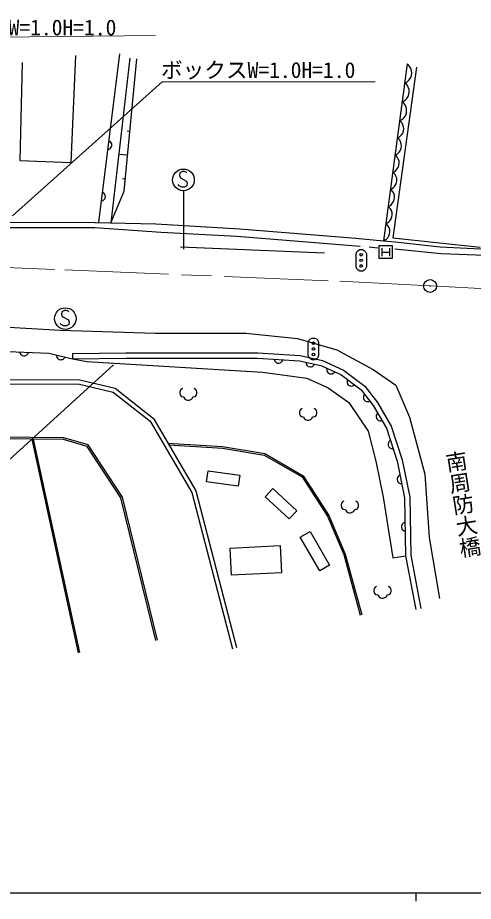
# Model space of a CAD drawing. Units: millimetres, scale not verified. Extents: x 40000 to 680000, y 20000 to 380000.
# Drawn here: x 321962 to 374648, y 204000 to 306142 of the extents above; entities that cross this region are included whole.
import ezdxf
from ezdxf.enums import TextEntityAlignment as Align

# ---------------------------------------------------------------- set-up
doc = ezdxf.new("R2010")
doc.units = ezdxf.units.MM
doc.header["$LTSCALE"] = 1000
doc.linetypes.add('CHAIN', pattern=[18.5, 12, -1.5, 3.5, -1.5])
for name, color, linetype, lineweight in [('M-BGD', 7, 'Continuous', 25), ('M-BGD-EXST', 7, 'Continuous', 25), ('M-BMK', 2, 'CHAIN', 13), ('M-BMK-SRVR', 3, 'Continuous', 25), ('M-STR-HTXT', 7, 'Continuous', 13), ('M-STR-STRC', 7, 'Continuous', 25), ('M-TTL-BAND', 7, 'Continuous', 25)]:
    doc.layers.add(name, color=color, linetype=linetype, lineweight=lineweight)
doc.styles.add('@ＭＳ ゴシック', font='')
doc.styles.add('ＭＳ ゴシック', font='')
doc.styles.get('@ＭＳ ゴシック').set_extended_font_data('@MS Gothic')
doc.styles.get('ＭＳ ゴシック').set_extended_font_data('MS Gothic')

msp = doc.modelspace()

# ---------------------------------------------------------------- linework, layer by layer
at = {"layer": 'M-BGD'}
for p, q in [((328145, 289382), (328694, 301760)), ((333750, 301972), (331312, 282465)), ((334923, 301446), (332749, 282428)), ((334274, 286090), (335724, 301403)), ((322496, 300970), (322207, 289628)), ((367000, 300793), (364255, 280352)), ((368083, 300435), (365335, 280695)), ((367199, 300623), (366999, 300783)), ((367313, 300474), (367199, 300623)), ((367420, 300282), (367313, 300474)), ((367410, 299218), (367489, 299474)), ((367516, 300003), (367420, 300282)), ((367489, 299474), (367524, 299736)), ((367524, 299736), (367516, 300003)), ((366706, 298603), (366942, 298704)), ((366907, 298442), (366706, 298603)), ((367020, 298294), (366907, 298442)), ((366942, 298704), (367090, 298817)), ((367127, 298102), (367020, 298294)), ((367090, 298817), (367244, 298974)), ((367244, 298974), (367410, 299218)), ((367117, 297038), (367196, 297294)), ((367223, 297823), (367127, 298102)), ((367196, 297294), (367231, 297555)), ((367231, 297555), (367223, 297823)), ((366413, 296422), (366649, 296524)), ((366614, 296262), (366413, 296422)), ((366727, 296114), (366614, 296262)), ((366649, 296524), (366797, 296637)), ((366797, 296637), (366952, 296794)), ((366952, 296794), (367117, 297038)), ((366834, 295922), (366727, 296114)), ((366930, 295642), (366834, 295922)), ((366903, 295113), (366939, 295375)), ((366939, 295375), (366930, 295642)), ((366301, 294082), (366119, 294227)), ((366120, 294242), (366356, 294343)), ((366356, 294343), (366504, 294456)), ((366504, 294456), (366659, 294613)), ((366659, 294613), (366825, 294857)), ((366825, 294857), (366903, 295113)), ((366404, 293947), (366301, 294082)), ((366501, 293772), (366404, 293947)), ((366588, 293518), (366501, 293772)), ((366564, 293037), (366596, 293275)), ((366596, 293275), (366588, 293518)), ((334928, 293003), (334640, 293030)), ((365852, 292245), (366067, 292337)), ((366035, 292099), (365852, 292245)), ((366067, 292337), (366201, 292440)), ((366201, 292440), (366342, 292583)), ((366342, 292583), (366493, 292805)), ((366493, 292805), (366564, 293037)), ((332605, 291847), (332491, 291901)), ((332697, 291775), (332605, 291847)), ((332784, 291663), (332697, 291775)), ((332709, 291068), (332781, 291159)), ((332781, 291159), (332836, 291273)), ((332831, 291556), (332784, 291663)), ((332856, 291432), (332831, 291556)), ((332836, 291273), (332856, 291432)), ((366138, 291964), (366035, 292099)), ((366235, 291790), (366138, 291964)), ((366322, 291536), (366235, 291790)), ((366298, 291055), (366330, 291293)), ((366330, 291293), (366322, 291536)), ((332367, 290909), (332491, 290934)), ((332491, 290934), (332598, 290981)), ((332598, 290981), (332709, 291068)), ((334667, 290238), (333649, 290334)), ((365586, 290263), (365800, 290355)), ((365768, 290117), (365586, 290263)), ((365871, 289982), (365768, 290117)), ((365800, 290355), (365935, 290458)), ((365935, 290458), (366076, 290601)), ((366076, 290601), (366226, 290823)), ((366226, 290823), (366298, 291055)), ((322207, 289628), (328145, 289382)), ((365969, 289808), (365871, 289982)), ((365960, 288840), (366032, 289073)), ((366056, 289554), (365969, 289808)), ((366032, 289073), (366064, 289311)), ((366064, 289311), (366056, 289554)), ((365320, 288281), (365534, 288373)), ((365502, 288135), (365320, 288281)), ((365605, 288000), (365502, 288135)), ((365534, 288373), (365669, 288476)), ((365669, 288476), (365809, 288618)), ((365809, 288618), (365960, 288840)), ((334405, 287473), (334083, 287503)), ((365703, 287826), (365605, 288000)), ((365694, 286858), (365766, 287091)), ((365790, 287572), (365703, 287826)), ((365766, 287091), (365798, 287328)), ((365798, 287328), (365790, 287572)), ((332740, 282428), (334274, 286090)), ((365054, 286298), (365268, 286391)), ((365236, 286153), (365054, 286298)), ((365339, 286018), (365236, 286153)), ((365268, 286391), (365403, 286494)), ((365437, 285843), (365339, 286018)), ((365403, 286494), (365543, 286636)), ((365543, 286636), (365694, 286858)), ((331860, 285887), (331746, 285941)), ((331746, 284974), (331853, 285021)), ((331853, 285021), (331964, 285108)), ((331952, 285815), (331860, 285887)), ((332039, 285703), (331952, 285815)), ((331964, 285108), (332036, 285199)), ((332036, 285199), (332091, 285313)), ((332086, 285596), (332039, 285703)), ((332111, 285472), (332086, 285596)), ((332091, 285313), (332111, 285472)), ((365428, 284876), (365499, 285108)), ((365524, 285589), (365437, 285843)), ((365499, 285108), (365531, 285346)), ((365531, 285346), (365524, 285589)), ((331622, 284949), (331746, 284974)), ((364788, 284316), (365002, 284408)), ((364970, 284171), (364788, 284316)), ((365073, 284036), (364970, 284171)), ((365002, 284408), (365137, 284511)), ((365171, 283861), (365073, 284036)), ((365137, 284511), (365277, 284654)), ((365277, 284654), (365428, 284876)), ((365162, 282894), (365233, 283126)), ((365258, 283607), (365171, 283861)), ((365233, 283126), (365265, 283364)), ((365265, 283364), (365258, 283607)), ((320741, 282495), (330876, 282476)), ((330916, 282475), (337932, 282296)), ((337932, 282296), (347660, 281721)), ((364522, 282334), (364736, 282426)), ((364704, 282188), (364522, 282334)), ((364807, 282053), (364704, 282188)), ((364736, 282426), (364871, 282529)), ((364904, 281879), (364807, 282053)), ((364871, 282529), (365011, 282672)), ((365011, 282672), (365162, 282894)), ((320741, 281895), (330875, 281876)), ((330875, 281876), (338572, 281350)), ((338572, 281350), (347315, 280890)), ((347315, 280890), (361556, 279735)), ((347660, 281721), (361059, 280641)), ((364745, 280690), (364896, 280911)), ((364896, 280911), (364967, 281144)), ((364991, 281625), (364904, 281879)), ((364967, 281144), (364999, 281382)), ((364999, 281382), (364991, 281625)), ((361059, 280641), (364255, 280352)), ((364255, 280352), (364470, 280444)), ((364255, 280352), (365624, 280249)), ((364470, 280444), (364604, 280547)), ((364604, 280547), (364745, 280690)), ((365335, 280695), (375446, 279615)), ((365624, 280249), (370826, 279660)), ((362609, 279641), (363617, 279536)), ((365567, 279433), (370935, 278896)), ((370826, 279660), (388742, 278729)), ((370935, 278896), (388727, 278129)), ((319863, 267588), (325569, 267343)), ((322217, 267487), (322252, 267365)), ((322252, 267365), (322307, 267263)), ((322307, 267263), (322403, 267159)), ((322403, 267159), (322500, 267094)), ((322500, 267094), (322618, 267049)), ((322618, 267049), (322778, 267042)), ((322778, 267042), (322900, 267077)), ((322900, 267077), (323002, 267133)), ((323002, 267133), (323106, 267228)), ((323106, 267228), (323171, 267326)), ((323171, 267326), (323216, 267444)), ((325569, 267343), (328305, 266711)), ((326450, 267139), (326462, 267013)), ((326462, 267013), (326498, 266902)), ((326498, 266902), (326573, 266782)), ((326573, 266782), (326657, 266701)), ((326657, 266701), (326764, 266635)), ((326764, 266635), (326920, 266599)), ((326920, 266599), (327046, 266611)), ((327046, 266611), (327157, 266647)), ((327157, 266647), (327277, 266722)), ((327277, 266722), (327358, 266806)), ((327358, 266806), (327424, 266914)), ((328298, 267311), (334484, 267386)), ((328298, 267311), (328305, 266711)), ((328305, 266711), (334488, 266786)), ((328305, 266711), (329961, 266404)), ((328305, 266711), (329961, 266404)), ((334484, 267386), (349722, 267386)), ((334488, 266786), (349703, 266786)), ((349703, 266786), (354550, 266479)), ((349722, 267386), (354635, 267075)), ((351628, 266664), (351660, 266542)), ((352578, 266483), (352626, 266601)), ((354635, 267075), (357194, 266499)), ((329961, 266404), (350269, 265177)), ((351660, 266542), (351713, 266438)), ((351713, 266438), (351807, 266332)), ((351807, 266332), (351903, 266266)), ((351903, 266266), (352020, 266218)), ((352020, 266218), (352180, 266208)), ((352180, 266208), (352302, 266240)), ((352302, 266240), (352406, 266294)), ((352406, 266294), (352512, 266387)), ((352512, 266387), (352578, 266483)), ((354550, 266479), (357004, 265927)), ((355289, 266313), (355302, 266187)), ((355302, 266187), (355338, 266076)), ((355338, 266076), (355414, 265956)), ((355414, 265956), (355498, 265876)), ((355498, 265876), (355607, 265811)), ((355607, 265811), (355763, 265775)), ((355763, 265775), (355889, 265788)), ((355889, 265788), (355999, 265825)), ((355999, 265825), (356119, 265900)), ((356119, 265900), (356199, 265985)), ((356199, 265985), (356265, 266093)), ((357004, 265927), (359335, 264884)), ((357194, 266499), (359644, 265403)), ((357713, 265609), (357701, 265484)), ((350269, 265177), (355391, 264465)), ((357701, 265484), (357715, 265368)), ((357715, 265368), (357765, 265236)), ((357765, 265236), (357832, 265140)), ((357832, 265140), (357925, 265055)), ((357925, 265055), (358071, 264989)), ((358071, 264989), (358197, 264977)), ((358197, 264977), (358313, 264991)), ((358313, 264991), (358445, 265041)), ((358445, 265041), (358541, 265108)), ((358541, 265108), (358626, 265201)), ((359335, 264884), (361667, 263105)), ((359644, 265403), (362090, 263536)), ((255548, 263983), (329110, 263780)), ((255549, 264483), (329168, 264280)), ((329110, 263780), (333001, 262872)), ((329168, 264280), (333223, 263334)), ((355391, 264465), (357845, 263361)), ((360063, 264178), (360050, 264062)), ((360050, 264062), (360068, 263922)), ((360104, 264297), (360063, 264178)), ((360068, 263922), (360111, 263813)), ((360111, 263813), (360183, 263709)), ((360183, 263709), (360310, 263612)), ((360310, 263612), (360429, 263571)), ((360429, 263571), (360545, 263558)), ((360545, 263558), (360686, 263577)), ((360686, 263577), (360794, 263620)), ((360794, 263620), (360898, 263691)), ((362090, 263536), (363575, 261664)), ((333001, 262872), (337299, 259486)), ((333223, 263334), (337683, 259820)), ((340736, 263030), (340696, 262870)), ((340696, 262870), (340696, 262710)), ((340696, 262710), (340736, 262550)), ((340856, 263190), (340736, 263030)), ((340736, 262550), (340816, 262430)), ((341016, 263270), (340856, 263190)), ((342536, 263190), (342376, 263270)), ((342656, 263030), (342536, 263190)), ((342576, 262430), (342656, 262550)), ((342696, 262870), (342656, 263030)), ((342656, 262550), (342696, 262710)), ((342696, 262710), (342696, 262870)), ((357845, 263361), (360237, 261643)), ((361667, 263105), (363078, 261325)), ((362062, 262607), (361992, 262501)), ((340816, 262430), (340936, 262350)), ((340936, 262350), (341096, 262310)), ((341096, 262310), (341176, 262310)), ((341176, 262310), (341216, 262190)), ((341216, 262190), (341296, 262070)), ((341296, 262070), (341456, 261950)), ((341456, 261950), (341616, 261910)), ((341616, 261910), (341776, 261910)), ((341776, 261910), (341896, 261950)), ((341896, 261950), (342056, 262030)), ((342056, 262030), (342136, 262110)), ((342136, 262110), (342176, 262190)), ((342176, 262190), (342216, 262310)), ((342216, 262310), (342296, 262310)), ((342296, 262310), (342456, 262350)), ((342456, 262350), (342576, 262430)), ((360237, 261643), (362507, 258330)), ((361951, 262392), (361935, 262251)), ((361935, 262251), (361950, 262136)), ((361950, 262136), (361993, 262017)), ((361992, 262501), (361951, 262392)), ((361993, 262017), (362093, 261891)), ((362093, 261891), (362199, 261822)), ((362199, 261822), (362308, 261781)), ((362308, 261781), (362448, 261765)), ((362448, 261765), (362564, 261780)), ((362564, 261780), (362683, 261823)), ((363575, 261664), (365163, 258933)), ((354586, 260721), (354546, 260561)), ((354546, 260561), (354546, 260401)), ((354706, 260881), (354586, 260721)), ((354866, 260961), (354706, 260881)), ((356386, 260881), (356226, 260961)), ((356506, 260721), (356386, 260881)), ((356546, 260561), (356506, 260721)), ((356546, 260401), (356546, 260561)), ((363078, 261325), (364612, 258687)), ((337299, 259486), (342082, 251248)), ((337683, 259820), (342549, 251440)), ((354546, 260401), (354586, 260241)), ((354586, 260241), (354666, 260121)), ((354666, 260121), (354786, 260041)), ((354786, 260041), (354946, 260001)), ((354946, 260001), (355026, 260001)), ((355026, 260001), (355066, 259881)), ((355066, 259881), (355146, 259761)), ((355146, 259761), (355306, 259641)), ((355306, 259641), (355466, 259601)), ((355466, 259601), (355626, 259601)), ((355626, 259601), (355746, 259641)), ((355746, 259641), (355906, 259721)), ((355906, 259721), (355986, 259801)), ((355986, 259801), (356026, 259881)), ((356026, 259881), (356066, 260001)), ((356066, 260001), (356146, 260001)), ((356146, 260001), (356306, 260041)), ((356306, 260041), (356426, 260121)), ((356426, 260121), (356506, 260241)), ((356506, 260241), (356546, 260401)), ((363417, 260105), (363416, 259988)), ((363416, 259988), (363441, 259864)), ((363453, 260242), (363417, 260105)), ((363441, 259864), (363522, 259726)), ((363510, 260344), (363453, 260242)), ((363593, 260439), (363510, 260344)), ((363522, 259726), (363617, 259642)), ((363617, 259642), (363719, 259586)), ((363719, 259586), (363856, 259550)), ((363856, 259550), (363972, 259548)), ((363972, 259548), (364096, 259574)), ((364612, 258687), (365832, 254889)), ((365163, 258933), (366414, 255041)), ((327276, 257387), (255002, 257993)), ((327306, 257587), (255004, 258193)), ((323597, 257418), (328954, 232735)), ((329150, 232778), (323802, 257416)), ((330106, 256747), (327306, 257587)), ((362507, 258330), (363366, 254895)), ((329979, 256576), (327276, 257387)), ((333899, 250629), (329979, 256576)), ((334085, 250710), (330106, 256747)), ((339337, 256971), (345657, 256576)), ((339458, 256763), (345634, 256377)), ((345634, 256377), (350454, 255574)), ((345657, 256576), (350523, 255765)), ((364799, 256862), (364798, 256736)), ((364798, 256736), (364847, 256583)), ((364826, 256976), (364799, 256862)), ((364890, 257101), (364826, 256976)), ((364847, 256583), (364921, 256481)), ((364967, 257189), (364890, 257101)), ((364921, 256481), (365009, 256404)), ((365069, 257264), (364967, 257189)), ((365009, 256404), (365135, 256340)), ((350454, 255574), (354841, 253048)), ((350523, 255765), (354983, 253197)), ((365135, 256340), (365248, 256313)), ((365248, 256313), (365375, 256312)), ((363366, 254895), (364225, 250723)), ((365832, 254889), (366691, 250655)), ((366414, 255041), (367290, 250721)), ((343806, 252508), (343981, 253758)), ((343981, 253758), (347641, 253246)), ((347466, 251995), (343806, 252508)), ((347641, 253246), (347466, 251995)), ((354841, 253048), (357779, 248508)), ((354983, 253197), (357956, 248602)), ((365850, 252892), (365834, 252767)), ((365834, 252767), (365866, 252610)), ((365889, 253002), (365850, 252892)), ((365866, 252610), (365929, 252500)), ((365967, 253120), (365889, 253002)), ((365929, 252500), (366008, 252414)), ((366053, 253199), (365967, 253120)), ((366008, 252414), (366126, 252336)), ((366162, 253262), (366053, 253199)), ((366126, 252336), (366236, 252297)), ((366236, 252297), (366361, 252282)), ((342549, 251440), (347279, 233329)), ((350575, 250762), (351447, 251709)), ((351447, 251709), (354228, 249147)), ((337953, 234140), (333899, 250629)), ((338148, 234188), (334085, 250710)), ((342082, 251248), (346795, 233203)), ((353357, 248201), (350575, 250762)), ((359692, 250259), (359532, 250179)), ((361212, 250179), (361052, 250259)), ((364225, 250723), (365342, 243698)), ((366691, 250655), (366814, 243944)), ((367290, 250721), (367413, 244005)), ((359412, 250019), (359372, 249859)), ((359372, 249859), (359372, 249699)), ((359372, 249699), (359412, 249539)), ((359532, 250179), (359412, 250019)), ((359412, 249539), (359492, 249419)), ((359492, 249419), (359612, 249339)), ((359612, 249339), (359772, 249299)), ((359772, 249299), (359852, 249299)), ((359852, 249299), (359892, 249179)), ((360852, 249179), (360892, 249299)), ((360892, 249299), (360972, 249299)), ((360972, 249299), (361132, 249339)), ((361132, 249339), (361252, 249419)), ((361332, 250019), (361212, 250179)), ((361252, 249419), (361332, 249539)), ((361372, 249859), (361332, 250019)), ((361332, 249539), (361372, 249699)), ((361372, 249699), (361372, 249859)), ((354228, 249147), (353357, 248201)), ((357779, 248508), (359659, 244076)), ((357956, 248602), (359848, 244142)), ((359892, 249179), (359972, 249059)), ((359972, 249059), (360132, 248939)), ((360132, 248939), (360292, 248899)), ((360292, 248899), (360452, 248899)), ((360452, 248899), (360572, 248939)), ((360572, 248939), (360732, 249019)), ((360732, 249019), (360812, 249099)), ((360812, 249099), (360852, 249179)), ((366369, 247493), (366331, 247372)), ((366331, 247372), (366334, 247212)), ((366334, 247212), (366376, 247093)), ((366427, 247594), (366369, 247493)), ((366525, 247695), (366427, 247594)), ((366624, 247757), (366525, 247695)), ((366743, 247799), (366624, 247757)), ((354643, 246075), (355765, 246731)), ((355765, 246731), (358035, 242852)), ((366376, 247093), (366438, 246994)), ((366438, 246994), (366540, 246896)), ((366540, 246896), (366641, 246837)), ((366641, 246837), (366762, 246800)), ((356912, 242195), (354643, 246075)), ((346543, 244828), (352325, 245121)), ((346702, 241689), (346543, 244828)), ((352325, 245121), (352484, 241982)), ((359848, 244142), (361740, 237114)), ((359659, 244076), (361547, 237062)), ((365342, 243698), (366814, 243944)), ((366814, 243944), (367986, 237723)), ((367413, 244005), (368575, 237834)), ((358035, 242852), (356912, 242195)), ((352484, 241982), (346702, 241689)), ((363190, 240157), (363150, 239997)), ((363310, 240317), (363190, 240157)), ((363470, 240397), (363310, 240317)), ((364990, 240317), (364830, 240397)), ((365110, 240157), (364990, 240317)), ((365150, 239997), (365110, 240157)), ((363150, 239997), (363150, 239837)), ((363150, 239837), (363190, 239677)), ((363190, 239677), (363270, 239557)), ((363270, 239557), (363390, 239477)), ((363390, 239477), (363550, 239437)), ((363550, 239437), (363630, 239437)), ((363630, 239437), (363670, 239317)), ((363670, 239317), (363750, 239197)), ((363750, 239197), (363910, 239077)), ((363910, 239077), (364070, 239037)), ((364070, 239037), (364230, 239037)), ((364230, 239037), (364350, 239077)), ((364350, 239077), (364510, 239157)), ((364510, 239157), (364590, 239237)), ((364590, 239237), (364630, 239317)), ((364630, 239317), (364670, 239437)), ((364670, 239437), (364750, 239437)), ((364750, 239437), (364910, 239477)), ((364910, 239477), (365030, 239557)), ((365030, 239557), (365110, 239677)), ((365110, 239677), (365150, 239837)), ((365150, 239837), (365150, 239997))]:
    msp.add_line(p, q, dxfattribs=at)
at = {"layer": 'M-BGD-EXST'}
for p, q in [((340728, 288193), (340678, 287893)), ((341028, 288343), (340728, 288193)), ((341228, 288343), (341028, 288343)), ((341428, 288293), (341228, 288343)), ((341528, 288193), (341428, 288293)), ((340678, 287893), (340778, 287643)), ((340778, 287643), (341478, 287243)), ((341478, 287243), (341578, 286993)), ((340628, 286693), (340528, 286843)), ((340928, 286543), (340628, 286693)), ((341278, 286543), (340928, 286543)), ((341145, 286090), (341145, 279366)), ((341528, 286693), (341278, 286543)), ((341578, 286993), (341528, 286693)), ((361088, 278843), (361188, 279093)), ((361188, 279093), (361338, 279243)), ((361338, 279243), (361538, 279343)), ((361538, 279343), (361838, 279343)), ((361838, 279343), (362038, 279243)), ((362038, 279243), (362188, 279093)), ((362188, 279093), (362288, 278843)), ((363763, 278292), (363763, 279792)), ((363763, 279792), (365263, 279792)), ((364063, 279492), (364063, 278592)), ((364063, 279042), (364963, 279042)), ((364963, 279492), (364963, 278592)), ((365263, 279792), (365263, 278292)), ((361088, 277343), (361088, 278843)), ((362288, 278843), (362288, 277343)), ((365263, 278292), (363763, 278292)), ((361188, 277093), (361088, 277343)), ((361338, 276943), (361188, 277093)), ((361538, 276843), (361338, 276943)), ((361838, 276843), (361538, 276843)), ((362038, 276943), (361838, 276843)), ((362188, 277093), (362038, 276943)), ((362288, 277343), (362188, 277093)), ((327073, 272158), (327023, 271858)), ((327023, 271858), (327123, 271608)), ((327373, 272308), (327073, 272158)), ((327573, 272308), (327373, 272308)), ((327773, 272258), (327573, 272308)), ((327873, 272158), (327773, 272258)), ((326973, 270658), (326873, 270808)), ((327123, 271608), (327823, 271208)), ((327823, 271208), (327923, 270958)), ((327923, 270958), (327873, 270658)), ((327273, 270508), (326973, 270658)), ((327623, 270508), (327273, 270508)), ((327873, 270658), (327623, 270508)), ((355564, 268603), (355664, 268853)), ((355664, 268853), (355814, 269003)), ((355814, 269003), (356014, 269103)), ((356014, 269103), (356314, 269103)), ((356314, 269103), (356514, 269003)), ((356514, 269003), (356664, 268853)), ((356664, 268853), (356764, 268603)), ((355564, 267103), (355564, 268603)), ((356764, 268603), (356764, 267103)), ((355664, 266853), (355564, 267103)), ((355814, 266703), (355664, 266853)), ((356014, 266603), (355814, 266703)), ((356314, 266603), (356014, 266603)), ((356514, 266703), (356314, 266603)), ((356664, 266853), (356514, 266703)), ((356764, 267103), (356664, 266853))]:
    msp.add_line(p, q, dxfattribs=at)
for centre, radius in [((341128, 287393), 1250), ((361688, 278743), 150), ((361688, 278093), 150), ((361688, 277443), 150), ((327473, 271358), 1250), ((356164, 268503), 150), ((356164, 267853), 150), ((356164, 267203), 150)]:
    msp.add_circle(centre, radius, dxfattribs=at)
at = {"layer": 'M-BMK'}
for p, q in [((295728, 278293), (327401, 276989)), ((327401, 276989), (359226, 275682)), ((359226, 275682), (369647, 275126)), ((369647, 275126), (401357, 273599))]:
    msp.add_line(p, q, dxfattribs=at)
at = {"layer": 'M-BMK-SRVR'}
for radius in [750, 30]:
    msp.add_circle((369647, 275126), radius, dxfattribs=at)
at = {"layer": 'M-STR-HTXT'}
for p, q in [((337890, 304088), (309388, 303746)), ((321359, 283224), (338688, 298730)), ((338688, 298730), (363314, 298730))]:
    msp.add_line(p, q, dxfattribs=at)
at = {"layer": 'M-STR-STRC'}
for p, q in [((340791, 279663), (357432, 278973)), ((318969, 270502), (326877, 270023)), ((326877, 270023), (337902, 269663)), ((337902, 269663), (348326, 269663)), ((348326, 269663), (354318, 269064)), ((354318, 269064), (358871, 267746)), ((358871, 267746), (363065, 265469)), ((333036, 266014), (314627, 249240)), ((363065, 265469), (365701, 263672)), ((365701, 263672), (367259, 259957)), ((367259, 259957), (369057, 253367)), ((369057, 253367), (369536, 246057)), ((369536, 246057), (370734, 238987))]:
    msp.add_line(p, q, dxfattribs=at)
at = {"layer": 'M-TTL-BAND'}
for p, q in [((40000, 205000), (579000, 205000)), ((368000, 205000), (368000, 204000))]:
    msp.add_line(p, q, dxfattribs=at)

# ---------------------------------------------------------------- texts
at = {"layer": 'M-BGD', "style": '@ＭＳ ゴシック'}
msp.add_text('南周防大橋', height=1833, rotation=279, dxfattribs=at).set_placement((371023, 255841), align=Align.BOTTOM_LEFT)
at = {"layer": 'M-STR-HTXT', "style": 'ＭＳ ゴシック'}
for s, p in [('ボックス W=1.0H=1.0', (309660, 303544)), ('ボックスW=1.0H=1.0', (338541, 298624))]:
    msp.add_text(s, height=1833, dxfattribs=at).set_placement(p, align=Align.BOTTOM_LEFT)

doc.saveas('drawing.dxf')
